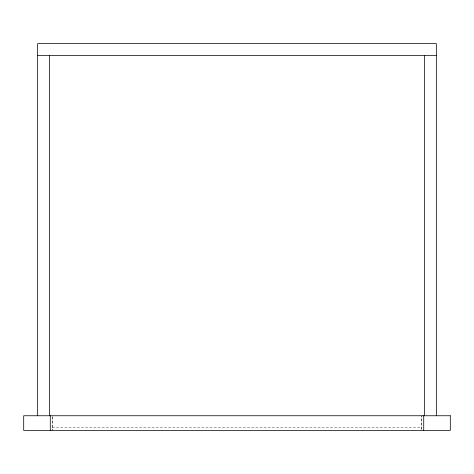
<?xml version="1.0" encoding="UTF-8"?>
<svg xmlns="http://www.w3.org/2000/svg" width="474" height="474" viewBox="0 0 474 474"><rect width="100%" height="100%" fill="white"/><g stroke="black" fill="none" stroke-linecap="round" stroke-linejoin="round"><path stroke-width="0.36" stroke-dasharray="2.37 1.78" d="M52.27 427.708L421.73 427.708M52.318 416.48L52.318 430.368L52.27 415.745M421.73 429.634L421.73 415.745L421.682 429.634"/><path stroke-width="0.71" d="M37.653 55.594L436.347 55.594M436.347 415.745L436.347 43.632L37.653 43.632L37.653 415.745M424.384 55.594L424.384 415.745M423.72 415.745L423.72 430.368M50.28 415.745L50.28 430.368M49.616 55.594L49.616 415.745M450.3 415.745L23.7 415.745L23.7 430.368L450.3 430.368L450.3 415.745"/></g></svg>
